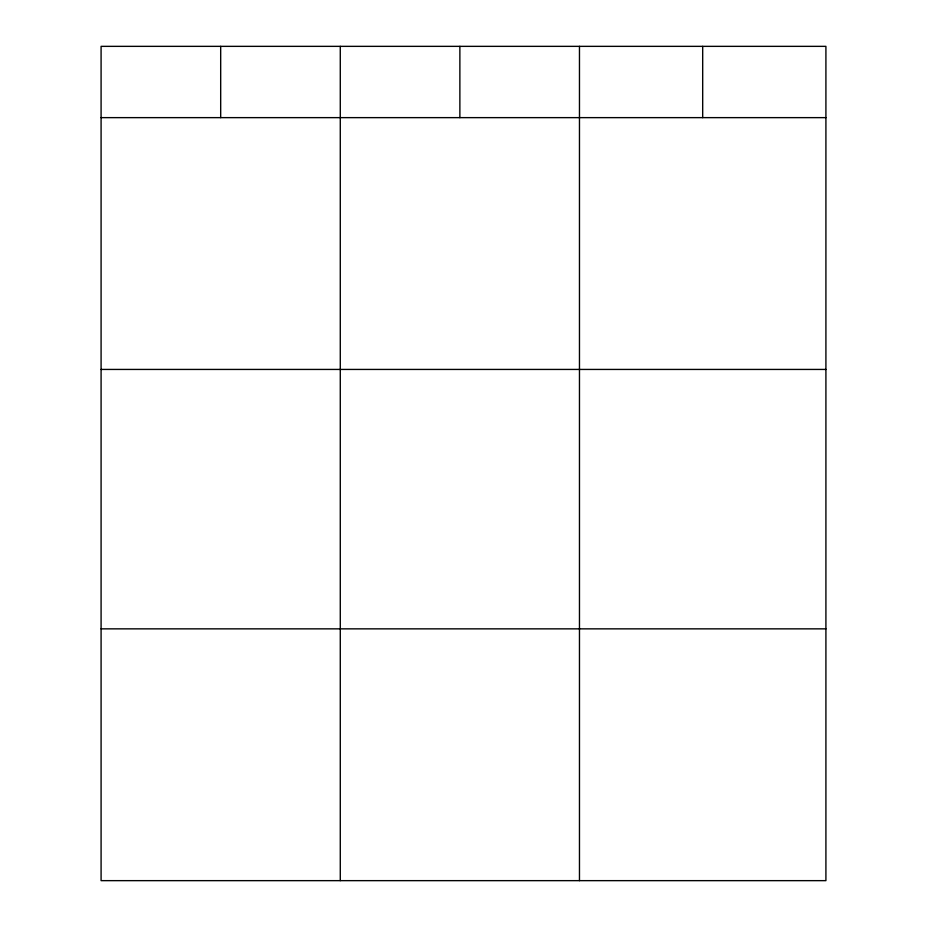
<?xml version="1.0" encoding="UTF-8"?>
<svg xmlns="http://www.w3.org/2000/svg" width="927" height="927" viewBox="0 0 927 927"><rect width="100%" height="100%" fill="white"/><g stroke="black" fill="none" stroke-linecap="round" stroke-linejoin="round"><path stroke-width="1.39" d="M825.911 117.636L825.911 880.65L101.089 880.65L101.089 46.35L825.911 46.35L825.911 117.636L101.089 117.636M101.089 369.433L825.911 369.433M101.089 628.854L825.911 628.854M702.689 46.35L702.689 117.636M579.468 46.35L579.468 880.65M459.873 46.35L459.873 117.636M340.279 46.35L340.279 880.65M220.684 46.35L220.684 117.636"/></g></svg>
